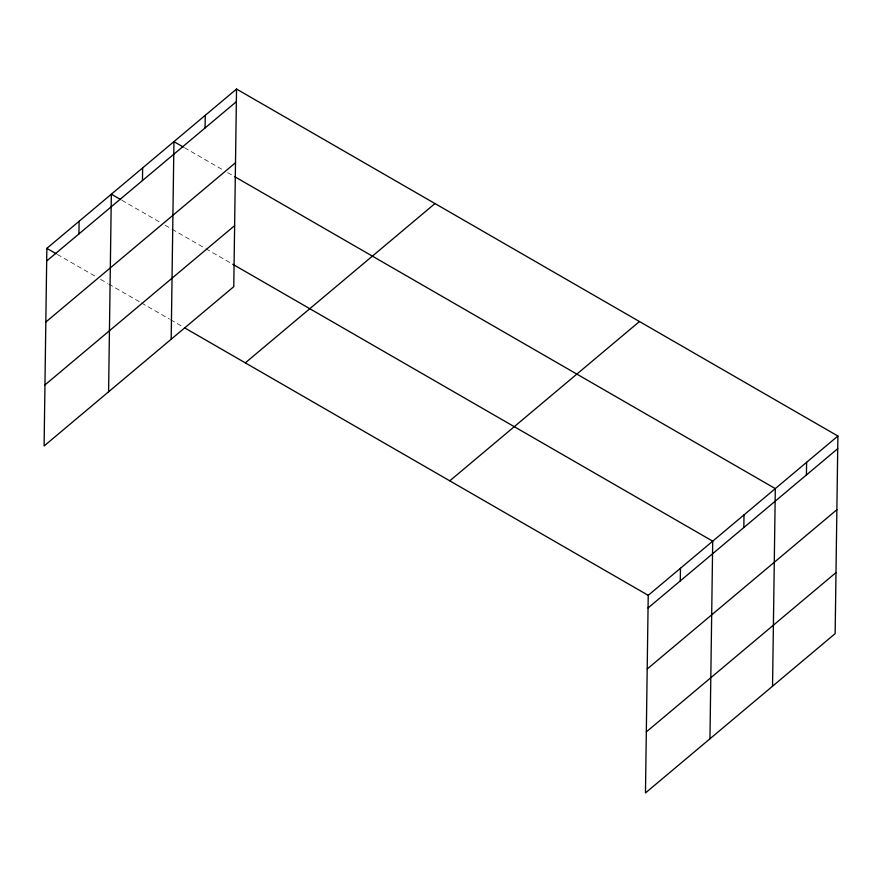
<?xml version="1.0" encoding="UTF-8"?>
<svg xmlns="http://www.w3.org/2000/svg" width="882" height="882" viewBox="0 0 882 882"><rect width="100%" height="100%" fill="white"/><g stroke="black" fill="none" stroke-linecap="round" stroke-linejoin="round"><path stroke-width="0.66" stroke-dasharray="4.41 3.31" d="M184.448 147.691L222.97 169.917M227.644 172.607L233.476 175.981M121.859 200.258L160.381 222.485M165.044 225.186L170.888 228.548M172.056 229.221L204.734 248.085M205.903 248.757L230.423 262.902M57.363 254.424L95.884 276.65M100.559 279.34L107.56 283.387M108.729 284.059L140.249 302.25M141.418 302.923L169.432 319.086M170.601 319.758L183.445 327.167"/><path stroke-width="1.32" d="M236.53 89.06L46.856 248.36L44.1 445.972L233.774 286.661L236.53 89.06L837.9 436.028L835.144 633.64L645.47 792.94L648.226 595.339L837.9 436.028M78.928 233.917L79.104 221.283M108.585 391.806L111.353 194.194L120.691 199.586M142.465 180.556L142.641 167.911M171.185 339.228L173.941 141.627L183.28 147.018M205.065 127.978L205.241 115.344M680.287 580.896L680.463 568.262M709.955 738.785L712.711 541.173L232.749 264.247M743.835 527.524L744.011 514.89M772.544 686.207L775.311 488.606L234.645 176.654M806.424 474.957L806.6 462.322M46.68 261.006L236.354 101.695M45.831 322.04L235.505 162.729M44.949 384.927L234.634 225.627M245.306 362.866L434.991 203.555M449.776 480.833L639.45 321.533M648.049 607.974L837.724 448.673M647.19 669.019L836.875 509.708M646.319 731.906L835.993 572.594M46.856 248.36L56.194 253.751M184.603 327.839L648.226 595.339"/></g></svg>
